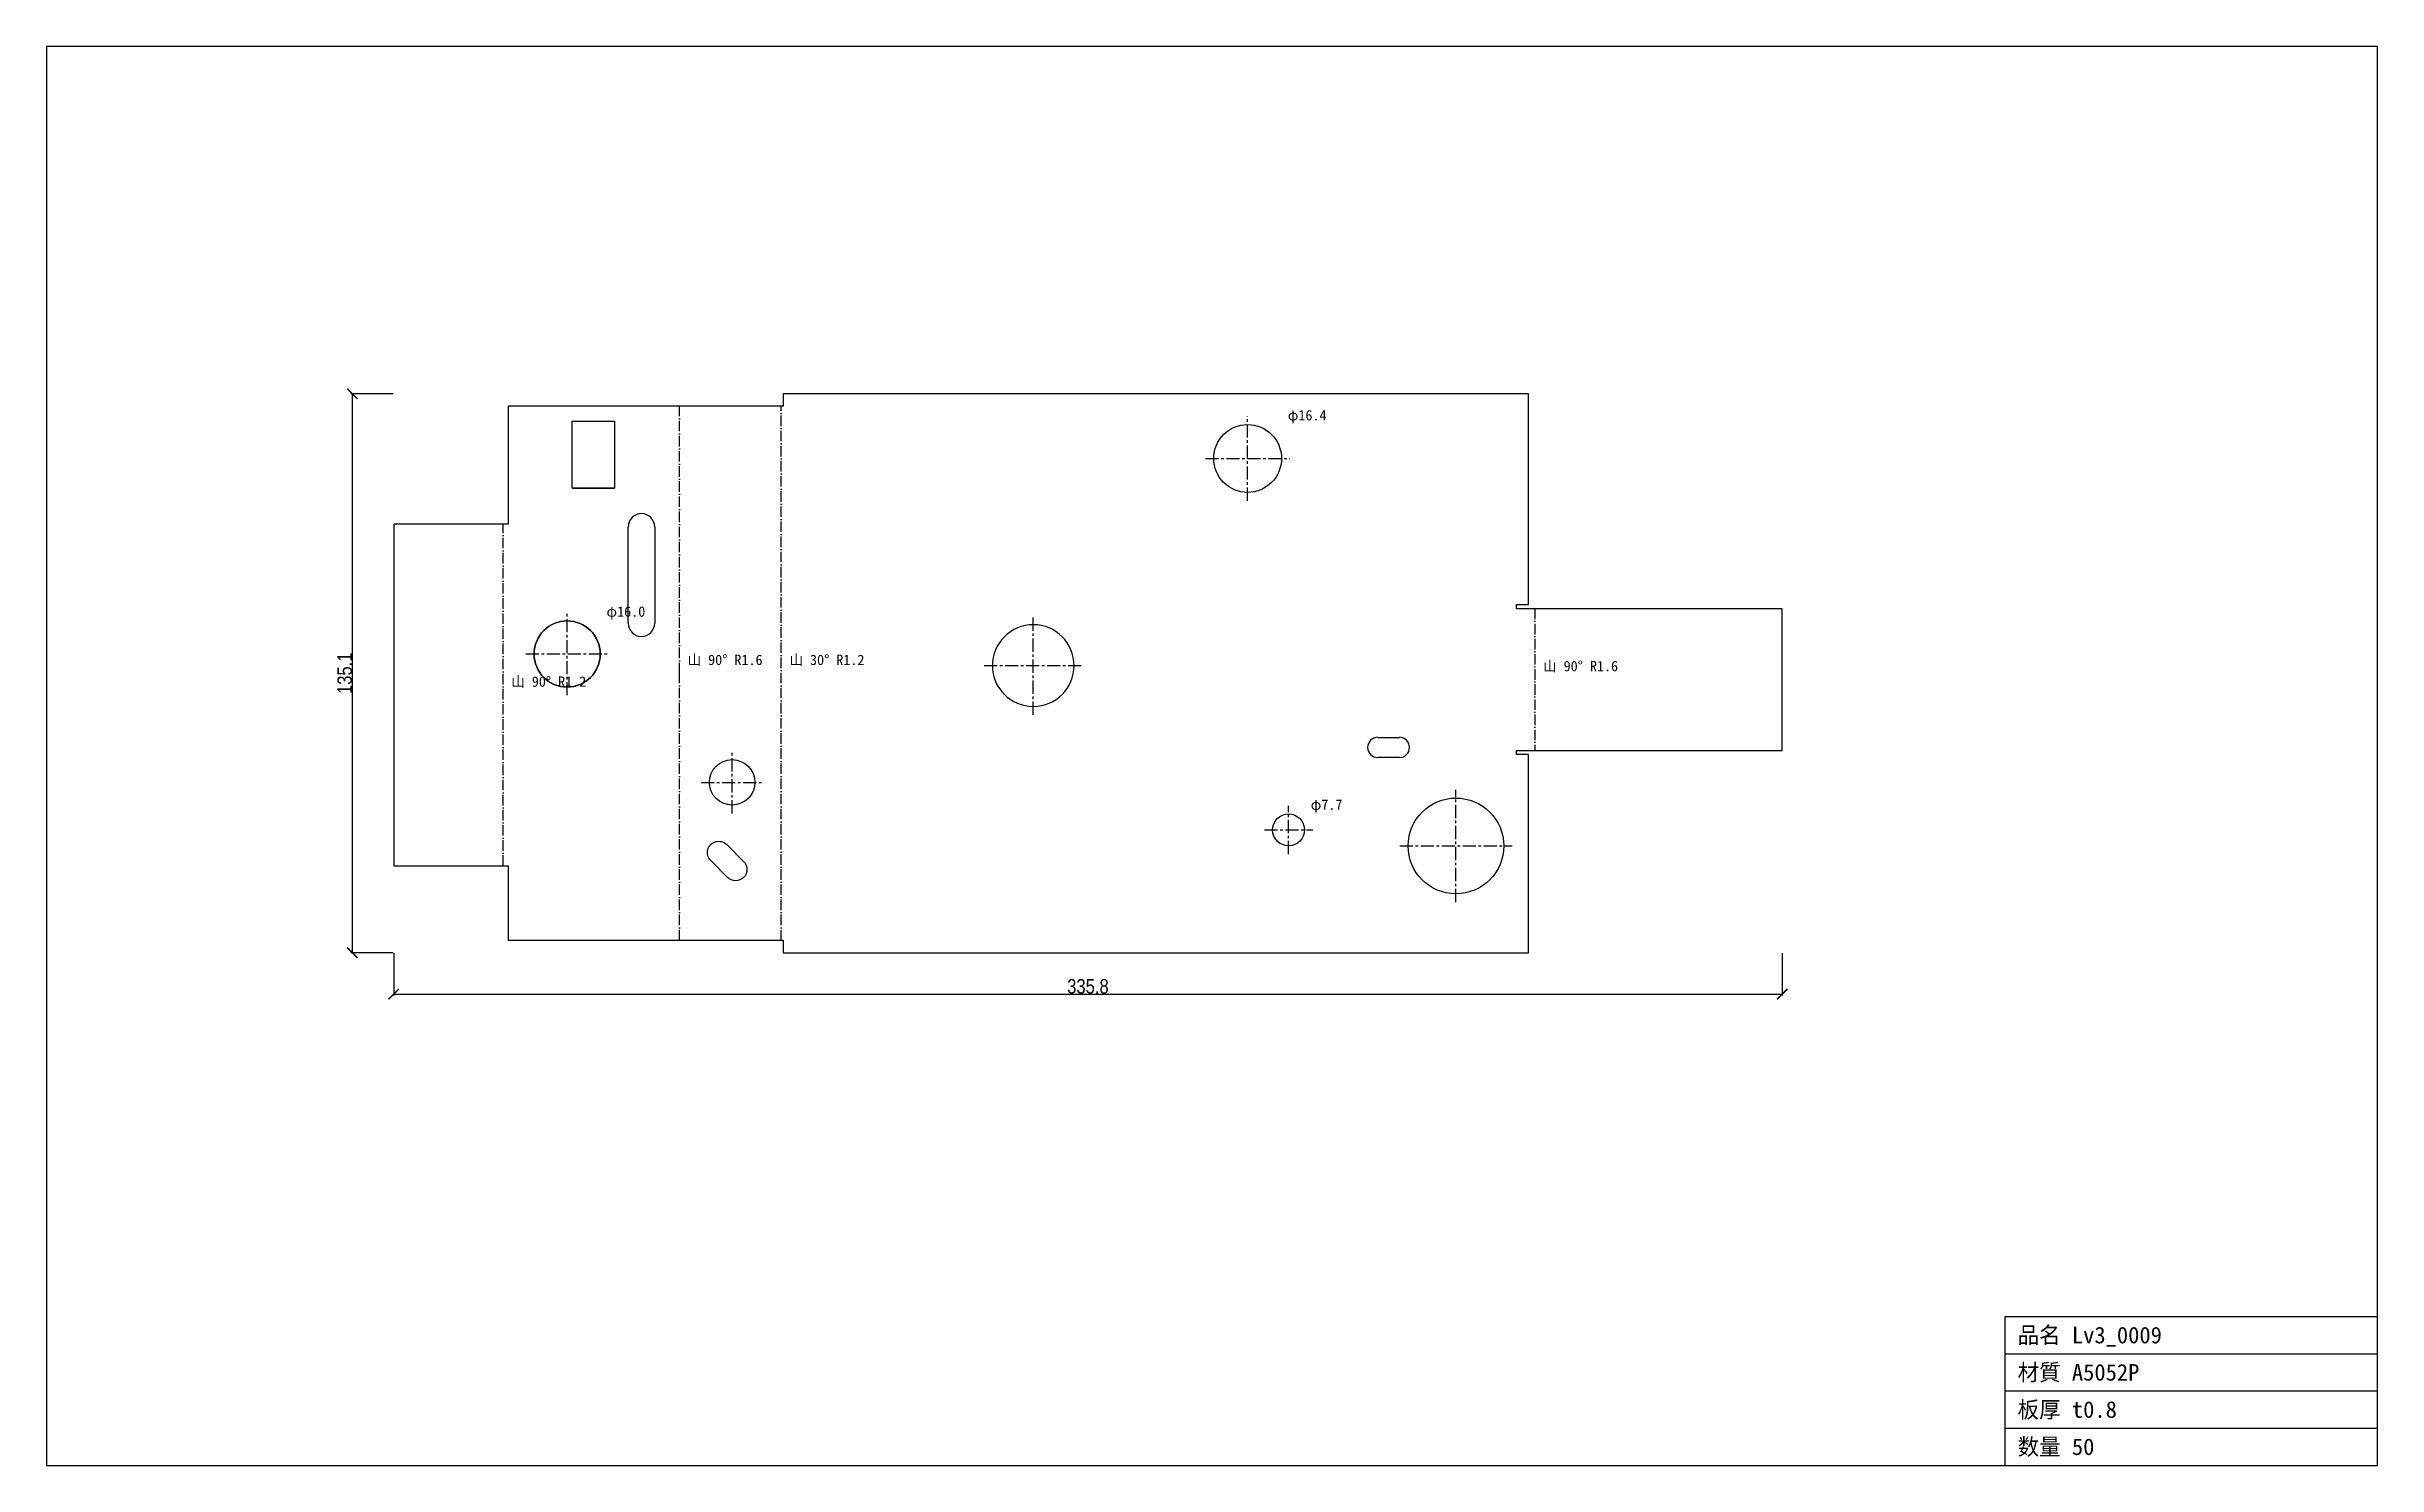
# Model space of a CAD drawing. Header units: millimetres. Extents: x -178 to 386, y -124 to 219.
import ezdxf

# ---------------------------------------------------------------- set-up
doc = ezdxf.new("R2010")
doc.units = ezdxf.units.MM
doc.linetypes.add('CENTER', pattern=[5.08, 3.175, -0.635, 0.635, -0.635])
doc.linetypes.add('DASHDOT', pattern=[3.556, 2.54, -0.508, 0, -0.508])
for name, color, linetype in [('1', 7, 'Continuous'), ('16', 7, 'Continuous'), ('17', 7, 'Continuous'), ('18', 7, 'Continuous'), ('6', 7, 'Continuous'), ('7', 7, 'Continuous')]:
    doc.layers.add(name, color=color, linetype=linetype)
doc.styles.add('OpenSansCondensed-Light', font='OpenSansCondensed-Light.ttf')
doc.dimstyles.new('EZDXF', dxfattribs={"dimtxt": 0.25, "dimasz": 0.175, "dimexe": 0.375, "dimexo": 0.125, "dimgap": 0.1, "dimtad": 1, "dimlfac": 100, "dimzin": 12, "dimdsep": 46, "dimtxsty": 'OpenSansCondensed-Light', "dimblk": 'ARCHTICK', "dimcen": 2.5, "dimazin": 3, "dimtfac": 0.5, "dimtmove": 2, "dimatfit": 3})

# ---------------------------------------------------------------- blocks, each defined once
blk = doc.blocks.new('_ARCHTICK')
at = {"color": 0, "linetype": 'BYBLOCK', "const_width": 0.15}
blk.add_lwpolyline([(-0.5, -0.5), (0.5, 0.5)], dxfattribs=at)

msp = doc.modelspace()

# ---------------------------------------------------------------- linework, layer by layer
at = {"layer": '1', "color": 7, "linetype": 'CONTINUOUS'}
for p, q in [((-50.98, 122.54), (-50.98, 128.54)), ((-50.98, 128.54), (-40.79, 128.54)), ((-40.79, 128.54), (-40.79, 119.63)), ((-50.98, 120.61), (-50.98, 122.54)), ((-50.98, 118.43), (-50.98, 120.61)), ((-50.98, 112.3), (-50.98, 118.43)), ((-40.79, 119.63), (-40.79, 118.54)), ((-40.79, 118.54), (-40.79, 115.92)), ((-40.79, 115.92), (-40.79, 112.3)), ((-48.69, 112.3), (-50.98, 112.3)), ((-50.98, 112.3), (-40.79, 112.3)), ((-46.02, 112.3), (-48.69, 112.3)), ((-43.63, 112.3), (-46.02, 112.3)), ((-40.79, 112.3), (-43.63, 112.3)), ((-37.46, 88.52), (-37.46, 102.93)), ((-31.03, 102.93), (-31.03, 79.68)), ((-37.46, 88.24), (-37.46, 88.52)), ((-37.46, 86.12), (-37.46, 88.24)), ((-37.46, 79.68), (-37.46, 86.12)), ((143.81, 52.06), (149.06, 52.06)), ((149.06, 47.19), (143.81, 47.19))]:
    msp.add_line(p, q, dxfattribs=at)
msp.add_lwpolyline([(-94.14, 21), (-66.45, 21), (-66.45, 3), (0, 3), (0, 0), (180.25, 0), (180.25, 47.92), (177.35, 47.92), (177.35, 48.92), (241.62, 48.92), (241.62, 83.16), (177.35, 83.16), (177.35, 84.16), (180.25, 84.16), (180.25, 135.11), (0, 135.11), (0, 132.11), (-66.45, 132.11), (-66.45, 103.58), (-94.14, 103.58)], close=True, dxfattribs=at)
msp.add_lwpolyline([(-13.43, 18.19), (-17.49, 22.26, -1), (-13.61, 26.14), (-9.54, 22.07, -1)], format="xyb", close=True, dxfattribs=at)
for centre, radius in [((112.35, 119.48), 8.2), ((-52.2, 72.22), 8), ((-12.31, 41.18), 5.5), ((162.73, 25.81), 11.57), ((162.73, 25.81), 11.57), ((122.25, 29.69), 3.85)]:
    msp.add_circle(centre, radius, dxfattribs=at)
for centre, radius, start, end in [((-34.24, 102.93), 3.21, 0, 180), ((-52.2, 72.22), 8, 0, 180), ((-34.24, 79.68), 3.21, 180, 0), ((60.51, 69.41), 9.88, 0, 180), ((-52.2, 72.22), 8, 180, 0), ((60.51, 69.41), 9.88, 180, 0), ((143.81, 49.63), 2.44, 90, -90), ((149.06, 49.63), 2.44, -90, 90)]:
    msp.add_arc(centre, radius, start, end, dxfattribs=at)
at = {"layer": '18', "color": 1, "linetype": 'DASHDOT'}
for p, q in [((-25.06, 67.55), (-25.06, 132.11)), ((-0.42, 3), (-0.42, 132.11)), ((-67.7, 21), (-67.7, 103.58)), ((181.82, 83.16), (181.82, 48.92)), ((-25.06, 3), (-25.06, 67.55))]:
    msp.add_line(p, q, dxfattribs=at)
at = {"layer": '6', "color": 1, "linetype": 'CENTER'}
for p, q in [((112.35, 109.28), (112.35, 129.68)), ((102.15, 119.48), (122.55, 119.48)), ((-52.2, 62.22), (-52.2, 82.22)), ((60.51, 57.52), (60.51, 81.29)), ((-62.2, 72.22), (-42.2, 72.22)), ((48.63, 69.41), (72.4, 69.41)), ((-12.31, 33.68), (-12.31, 48.68)), ((-19.81, 41.18), (-4.81, 41.18)), ((122.25, 23.84), (122.25, 35.54)), ((162.73, 12.24), (162.73, 39.38)), ((116.4, 29.69), (128.1, 29.69)), ((149.16, 25.81), (176.3, 25.81))]:
    msp.add_line(p, q, dxfattribs=at)
at = {"layer": '7', "color": 7, "linetype": 'CONTINUOUS'}
for p, q in [((385.56, 219.05), (-178.08, 219.05)), ((-178.08, 219.05), (-178.08, -123.94)), ((385.56, -123.94), (385.56, 219.05)), ((295.56, -123.94), (295.56, -87.94)), ((295.56, -87.94), (385.56, -87.94)), ((295.56, -96.94), (385.56, -96.94)), ((295.56, -105.94), (385.56, -105.94)), ((295.56, -114.94), (385.56, -114.94)), ((-178.08, -123.94), (385.56, -123.94))]:
    msp.add_line(p, q, dxfattribs=at)

# ---------------------------------------------------------------- texts
at = {"layer": '16', "color": 2}
for s, height, p in [('φ16.4', 2.5, (122.05, 128.68)), ('φ16.0', 2.5, (-42.7, 81.22)), ('山 90° R1.6', 2.5, (-23.06, 69.55)), ('山 30° R1.2', 2.5, (1.58, 69.55)), ('山 90° R1.6', 2.5, (183.82, 68.04)), ('山 90° R1.2', 2.5, (-65.7, 64.29)), ('φ7.7', 2.5, (127.6, 34.54)), ('品名 Lv3_0009', 4, (298.56, -94.44)), ('材質 A5052P', 4, (298.56, -103.44)), ('板厚 t0.8', 4, (298.56, -112.44)), ('数量 50', 4, (298.56, -121.44))]:
    msp.add_text(s, height=height, dxfattribs=at).set_placement(p)

# ---------------------------------------------------------------- dimensions: what is measured, and where the dimension line sits
at = {"layer": '17', "color": 8}
msp.add_linear_dim(base=(-104.14, 0), p1=(-94.14, 0), p2=(-94.14, 135.11), angle=90, dimstyle='EZDXF', override={"dimtxt": 3.5, "dimasz": 2.5, "dimdec": 1, "dimlfac": 1}, dxfattribs=at).render()
msp.add_linear_dim(base=(-94.14, -10), p1=(-94.14, 0), p2=(241.62, 0), dimstyle='EZDXF', override={"dimtxt": 3.5, "dimasz": 2.5, "dimdec": 1, "dimlfac": 1}, dxfattribs=at).render()

doc.saveas('drawing.dxf')
